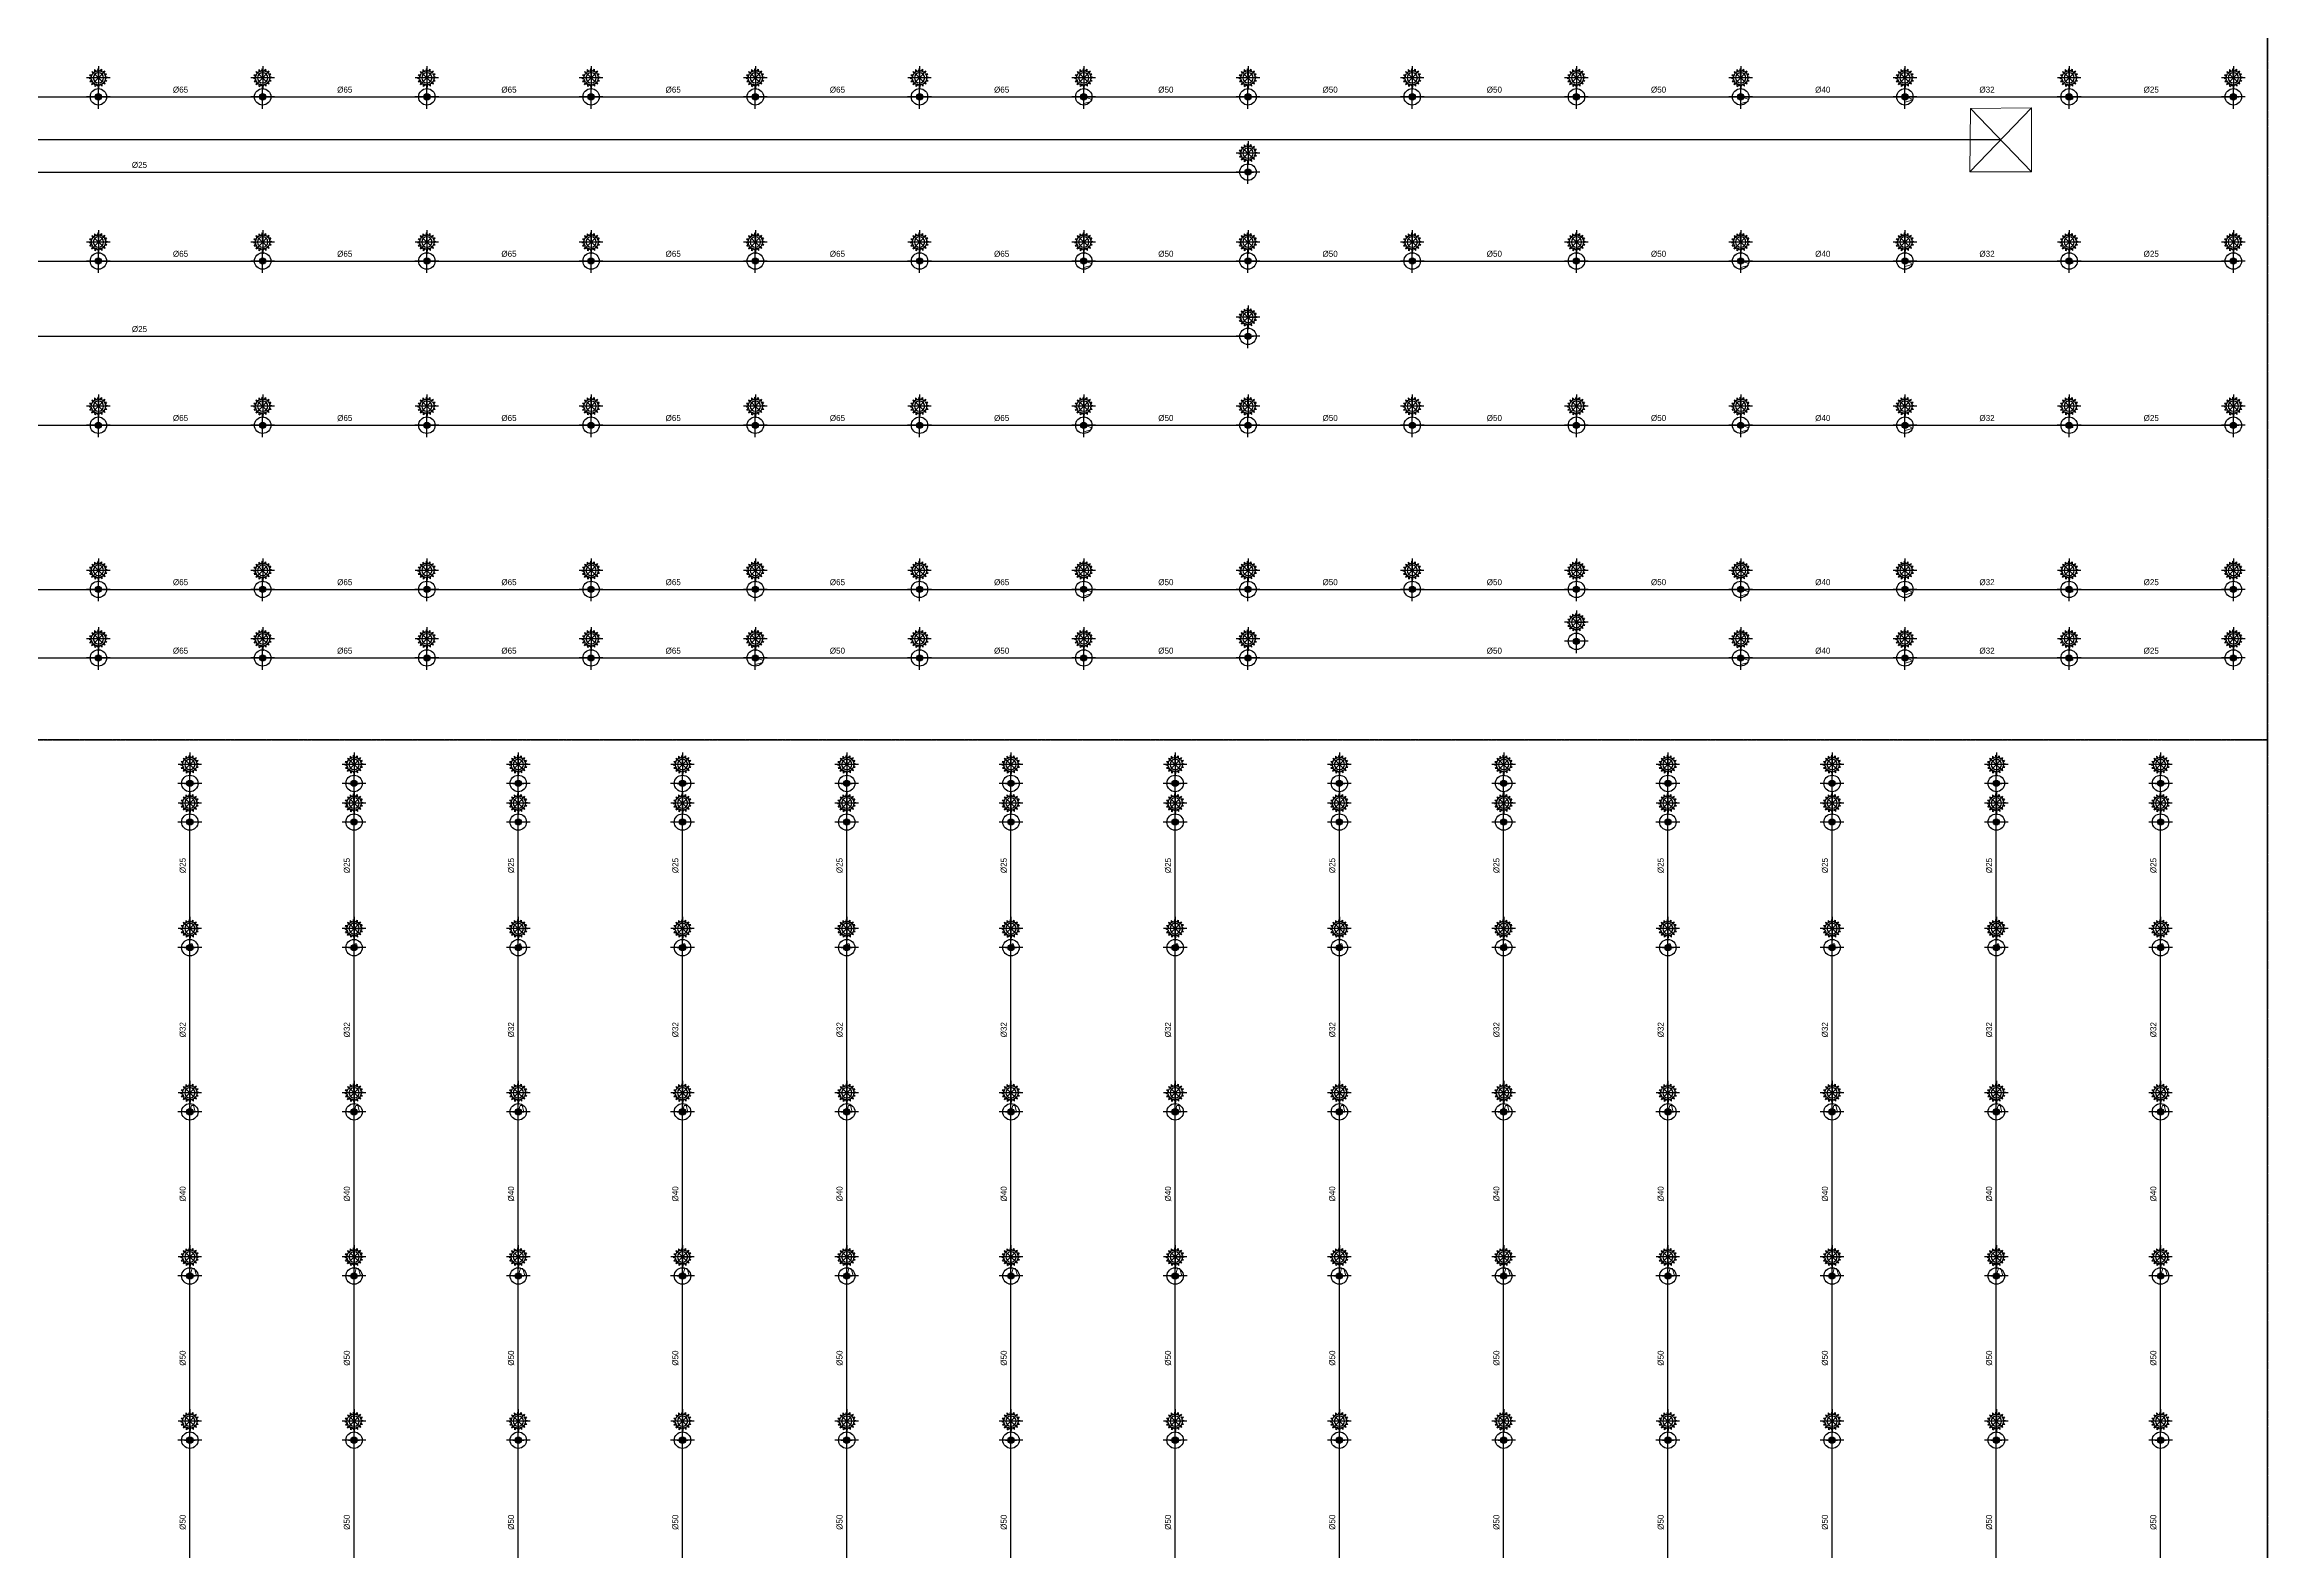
# Model space of a CAD drawing. Header units: millimetres. Extents: x 1706 to 534926, y -578380 to 27192.
# Drawn here: x 278313 to 318923, y -493512 to -465972 of the extents above; entities that cross this region are included whole.
import ezdxf

# ---------------------------------------------------------------- set-up
doc = ezdxf.new("R2010")
doc.units = ezdxf.units.MM
doc.linetypes.add('DASHDOT', pattern=[1, 0.5, -0.25, 0, -0.25])
doc.linetypes.add('DASHED', pattern=[19.05, 12.7, -6.35])
doc.layers.get('0').update_dxf_attribs({"color": 251})
for name, color, linetype in [('25∅', 1, 'DASHDOT'), ('floor boundary', 5, 'Continuous'), ('sprinkler - pipe branch', 1, 'Continuous'), ('sprinkler - pipe branch labels', 7, 'Continuous'), ('sprinkler - pipe branch markers', 8, 'Continuous'), ('sprinkler - pipe main', 1, 'Continuous'), ('sprinkler - pipe reducer', 30, 'Continuous'), ('sprinkler - sprinkler (above)', 4, 'Continuous')]:
    doc.layers.add(name, color=color, linetype=linetype)
doc.layers.add('FF-PENDENT SPRINKLER', color=7, linetype='Continuous', true_color=0xcc0099)
doc.layers.add('McD-FIRE-SPRINKLER LINES', color=1, linetype='Continuous', lineweight=9)

# ---------------------------------------------------------------- blocks, each defined once
blk = doc.blocks.new('shaft')
at = {"layer": 'McD-FIRE-SPRINKLER LINES'}
blk.add_lwpolyline([(-550, 570), (-564, -585), (564, -585), (564, 584)], close=True, dxfattribs=at)
for points in [[(564, 584), (-564, -585)], [(-550, 570), (564, -585)]]:
    blk.add_lwpolyline(points, dxfattribs=at)
blk = doc.blocks.new('UPRIGHT SPRINKLER -68°C')
at = {"color": 5}
for p, q in [((-106, 3, 3), (-81, 13, 3)), ((-106, 3, 3), (-82, -7, 3)), ((-74, 76, 3), (-49, 65, 3)), ((-74, 76, 3), (-64, 51, 3)), ((3, 106, 3), (-9, 80, 3)), ((3, 106, 3), (13, 79, 3)), ((76, 74, 3), (49, 63, 3)), ((76, 74, 3), (65, 47, 3)), ((105, -3, 3), (79, 9, 3)), ((-76, -73, 3), (-66, -49, 3)), ((-76, -73, 3), (-53, -63, 3)), ((-4, -105, 3), (-13, -81, 3)), ((-4, -105, 3), (7, -81, 3)), ((72, -77, 3), (47, -66, 3)), ((72, -77, 3), (62, -51, 3)), ((105, -3, 3), (79, -13, 3))]:
    blk.add_line(p, q, dxfattribs=at)
at = {"color": 6}
for p, q in [((-1, -1, 3), (-106, 4, 3)), ((-96, 45, 3), (-78, 25, 3)), ((-96, 45, 3), (-69, 44, 3)), ((72, -77, 3), (-74, 76, 3)), ((-36, 100, 3), (-38, 72, 3)), ((-36, 100, 3), (-17, 79, 3)), ((-1, -1, 3), (3, 106, 3)), ((76, 74, 3), (-1, -1, 3)), ((43, 98, 3), (21, 77, 3)), ((43, 98, 3), (42, 68, 3)), ((99, 38, 3), (70, 39, 3)), ((99, 38, 3), (78, 18, 3)), ((-99, -35, 3), (-80, -18, 3)), ((-99, -35, 3), (-74, -36, 3)), ((-76, -73, 3), (-1, -1, 3)), ((-45, -95, 3), (-44, -70, 3)), ((-45, -95, 3), (-26, -78, 3)), ((-1, -1, 3), (-4, -105, 3)), ((-1, -1, 3), (105, -3, 3)), ((36, -98, 3), (19, -79, 3)), ((36, -98, 3), (38, -72, 3)), ((96, -43, 3), (69, -42, 3)), ((96, -43, 3), (77, -22, 3))]:
    blk.add_line(p, q, dxfattribs=at)
at = {"color": 5, "elevation": 3}
for points in [[(-1, -136), (-1, 135)], [(-137, -1), (135, -1)]]:
    blk.add_lwpolyline(points, dxfattribs=at)
at = {"color": 3}
blk.add_circle((-1, -1, 3), 59.2, dxfattribs=at)
at = {"color": 5}
for start, end in [(140.8422, 170.3714), (95.6315, 125.6992), (51.7639, 79.8685), (6.8313, 35.8146), (184.8407, 216.5012), (230.6178, 261.7138), (276.0216, 306.5945), (321.5184, 351.2266)]:
    blk.add_arc((-1, -1, 3), 81.1, start, end, dxfattribs=at)
blk = doc.blocks.new('PENDENT SPRINKLER (RG)')
at = {"linetype": 'Continuous', "extrusion": (0.000667552, -0.000166966, 1)}
h = blk.add_hatch(color=5, dxfattribs=at)
h.dxf.hatch_style = 1
edge = h.paths.add_edge_path()
edge.add_arc((0, 0), 56.7, 44.562, 404.562, ccw=False)
at = {"layer": '25∅', "linetype": 'Continuous', "extrusion": (0.000667552, -0.000166966, 1)}
h = blk.add_hatch(color=5, dxfattribs=at)
h.dxf.hatch_style = 1
edge = h.paths.add_edge_path()
edge.add_arc((0, 0), 56.7, 44.562, 404.562, ccw=False)
at = {"color": 222, "linetype": 'Continuous', "true_color": 0xcc0099, "extrusion": (0.000667073, -0.000166479, 1)}
for points in [[(0, -217), (0, 217)], [(-217, 0), (217, 0)]]:
    blk.add_lwpolyline(points, dxfattribs=at)
at = {"color": 222, "linetype": 'Continuous', "true_color": 0xcc0099, "extrusion": (0.000667552, -0.000166966, 1)}
blk.add_circle((0, 0), 150, dxfattribs=at)
at = {"color": 5, "linetype": 'Continuous', "extrusion": (0.000667552, -0.000166966, 1)}
blk.add_circle((0, 0), 56.7, dxfattribs=at)
at = {"layer": '25∅', "color": 5, "linetype": 'Continuous', "extrusion": (0.000667552, -0.000166966, 1)}
blk.add_circle((0, 0), 56.7, dxfattribs=at)
at = {"layer": 'FF-PENDENT SPRINKLER', "extrusion": (1.02436e-19, 0, -1), "xscale": 1.588226225829954, "yscale": 1.588226225829954, "zscale": 1.588226225829954}
blk.add_blockref('UPRIGHT SPRINKLER -68°C', (-346, 1, -4), dxfattribs=at)
blk = doc.blocks.new('reducer')
at = {"layer": 'McD-FIRE-SPRINKLER LINES'}
blk.add_lwpolyline([(16, 55), (33, 55), (48, 0), (0, 0)], close=True, dxfattribs=at)

msp = doc.modelspace()

# ---------------------------------------------------------------- linework, layer by layer
at = {"layer": 'floor boundary'}
msp.add_lwpolyline([(239673.856, -383177.8), (240169.16, -522270.843), (318922.686, -522270.843), (318922.686, -463861.665), (296138.648, -463861.665)], close=True, dxfattribs=at)
at = {"layer": 'floor boundary', "linetype": 'DASHED'}
for points in [[(318922.686, -478682.031), (240013.942, -478682.031), (239673.856, -383177.8), (296138.648, -463861.665), (318922.686, -463861.665)], [(240013.942, -478682.031), (318922.686, -478682.031), (318922.686, -522270.843), (240169.16, -522270.843)]]:
    msp.add_lwpolyline(points, close=True, dxfattribs=at)
at = {"layer": 'McD-FIRE-SPRINKLER LINES'}
msp.add_lwpolyline([(239673.856, -383177.8), (240169.16, -522270.843), (318922.686, -522270.843), (318922.686, -463861.665), (296138.648, -463861.665)], close=True, dxfattribs=at)
at = {"layer": 'sprinkler - pipe branch'}
for points in [[(276298.271, -466929.915), (279298.271, -466929.915)], [(279298.271, -466929.915), (282298.271, -466929.915)], [(282298.271, -466929.915), (285298.271, -466929.915)], [(285298.271, -466929.915), (288298.271, -466929.915)], [(288298.271, -466929.915), (291298.271, -466929.915)], [(291298.271, -466929.915), (294298.271, -466929.915)], [(294298.271, -466929.915), (297298.271, -466929.915)], [(297298.271, -466929.915), (300298.271, -466929.915)], [(300298.271, -466929.915), (303298.271, -466929.915)], [(303298.271, -466929.915), (306298.271, -466929.915)], [(306298.271, -466929.915), (309298.271, -466929.915)], [(309298.271, -466929.915), (312298.271, -466929.915)], [(312298.271, -466929.915), (315298.271, -466929.915)], [(315298.271, -466929.915), (318298.271, -466929.915)], [(259798.271, -468305.448), (300298.271, -468305.448)], [(276298.271, -469929.915), (279298.271, -469929.915)], [(279298.271, -469929.915), (282298.271, -469929.915)], [(282298.271, -469929.915), (285298.271, -469929.915)], [(285298.271, -469929.915), (288298.271, -469929.915)], [(288298.271, -469929.915), (291298.271, -469929.915)], [(291298.271, -469929.915), (294298.271, -469929.915)], [(294298.271, -469929.915), (297298.271, -469929.915)], [(297298.271, -469929.915), (300298.271, -469929.915)], [(300298.271, -469929.915), (303298.271, -469929.915)], [(303298.271, -469929.915), (306298.271, -469929.915)], [(306298.271, -469929.915), (309298.271, -469929.915)], [(309298.271, -469929.915), (312298.271, -469929.915)], [(312298.271, -469929.915), (315298.271, -469929.915)], [(315298.271, -469929.915), (318298.271, -469929.915)], [(259798.271, -471305.448), (300298.271, -471305.448)], [(276298.271, -472929.915), (279298.271, -472929.915)], [(279298.271, -472929.915), (282298.271, -472929.915)], [(282298.271, -472929.915), (285298.271, -472929.915)], [(285298.271, -472929.915), (288298.271, -472929.915)], [(288298.271, -472929.915), (291298.271, -472929.915)], [(291298.271, -472929.915), (294298.271, -472929.915)], [(294298.271, -472929.915), (297298.271, -472929.915)], [(297298.271, -472929.915), (300298.271, -472929.915)], [(300298.271, -472929.915), (303298.271, -472929.915)], [(303298.271, -472929.915), (306298.271, -472929.915)], [(306298.271, -472929.915), (309298.271, -472929.915)], [(309298.271, -472929.915), (312298.271, -472929.915)], [(312298.271, -472929.915), (315298.271, -472929.915)], [(315298.271, -472929.915), (318298.271, -472929.915)], [(276298.271, -475929.915), (279298.271, -475929.915)], [(279298.271, -475929.915), (282298.271, -475929.915)], [(282298.271, -475929.915), (285298.271, -475929.915)], [(285298.271, -475929.915), (288298.271, -475929.915)], [(288298.271, -475929.915), (291298.271, -475929.915)], [(291298.271, -475929.915), (294298.271, -475929.915)], [(294298.271, -475929.915), (297298.271, -475929.915)], [(297298.271, -475929.915), (300298.271, -475929.915)], [(300298.271, -475929.915), (303298.271, -475929.915)], [(303298.271, -475929.915), (306298.271, -475929.915)], [(306298.271, -475929.915), (309298.271, -475929.915)], [(309298.271, -475929.915), (312298.271, -475929.915)], [(312298.271, -475929.915), (315298.271, -475929.915)], [(315298.271, -475929.915), (318298.271, -475929.915)], [(276298.271, -477182.031), (279298.271, -477182.031)], [(279298.271, -477182.031), (282298.271, -477182.031)], [(282298.271, -477182.031), (285298.271, -477182.031)], [(285298.271, -477182.031), (288298.271, -477182.031)], [(288298.271, -477182.031), (291298.271, -477182.031)], [(291298.271, -477182.031), (294298.271, -477182.031)], [(294298.271, -477182.031), (297298.271, -477182.031)], [(297298.271, -477182.031), (300298.271, -477182.031)], [(300298.271, -477182.031), (309298.271, -477182.031)], [(309298.271, -477182.031), (312298.271, -477182.031)], [(312298.271, -477182.031), (315298.271, -477182.031)], [(315298.271, -477182.031), (318298.271, -477182.031)], [(280968.314, -482476.437), (280968.314, -479476.437)], [(283968.314, -482476.437), (283968.314, -479476.437)], [(286968.314, -482476.437), (286968.314, -479476.437)], [(289968.314, -482476.437), (289968.314, -479476.437)], [(292968.314, -482476.437), (292968.314, -479476.437)], [(295968.314, -482476.437), (295968.314, -479476.437)], [(298968.314, -482476.437), (298968.314, -479476.437)], [(301968.314, -482476.437), (301968.314, -479476.437)], [(304968.314, -482476.437), (304968.314, -479476.437)], [(307968.314, -482476.437), (307968.314, -479476.437)], [(310968.314, -482476.437), (310968.314, -479476.437)], [(313968.314, -482476.437), (313968.314, -479476.437)], [(316968.314, -482476.437), (316968.314, -479476.437)], [(280968.314, -485476.437), (280968.314, -482476.437)], [(283968.314, -485476.437), (283968.314, -482476.437)], [(286968.314, -485476.437), (286968.314, -482476.437)], [(289968.314, -485476.437), (289968.314, -482476.437)], [(292968.314, -485476.437), (292968.314, -482476.437)], [(295968.314, -485476.437), (295968.314, -482476.437)], [(298968.314, -485476.437), (298968.314, -482476.437)], [(301968.314, -485476.437), (301968.314, -482476.437)], [(304968.314, -485476.437), (304968.314, -482476.437)], [(307968.314, -485476.437), (307968.314, -482476.437)], [(310968.314, -485476.437), (310968.314, -482476.437)], [(313968.314, -485476.437), (313968.314, -482476.437)], [(316968.314, -485476.437), (316968.314, -482476.437)], [(280968.314, -488476.437), (280968.314, -485476.437)], [(283968.314, -488476.437), (283968.314, -485476.437)], [(286968.314, -488476.437), (286968.314, -485476.437)], [(289968.314, -488476.437), (289968.314, -485476.437)], [(292968.314, -488476.437), (292968.314, -485476.437)], [(295968.314, -488476.437), (295968.314, -485476.437)], [(298968.314, -488476.437), (298968.314, -485476.437)], [(301968.314, -488476.437), (301968.314, -485476.437)], [(304968.314, -488476.437), (304968.314, -485476.437)], [(307968.314, -488476.437), (307968.314, -485476.437)], [(310968.314, -488476.437), (310968.314, -485476.437)], [(313968.314, -488476.437), (313968.314, -485476.437)], [(316968.314, -488476.437), (316968.314, -485476.437)], [(280968.314, -491476.437), (280968.314, -488476.437)], [(283968.314, -491476.437), (283968.314, -488476.437)], [(286968.314, -491476.437), (286968.314, -488476.437)], [(289968.314, -491476.437), (289968.314, -488476.437)], [(292968.314, -491476.437), (292968.314, -488476.437)], [(295968.314, -491476.437), (295968.314, -488476.437)], [(298968.314, -491476.437), (298968.314, -488476.437)], [(301968.314, -491476.437), (301968.314, -488476.437)], [(304968.314, -491476.437), (304968.314, -488476.437)], [(307968.314, -491476.437), (307968.314, -488476.437)], [(310968.314, -491476.437), (310968.314, -488476.437)], [(313968.314, -491476.437), (313968.314, -488476.437)], [(316968.314, -491476.437), (316968.314, -488476.437)], [(280968.314, -494476.437), (280968.314, -491476.437)], [(283968.314, -494476.437), (283968.314, -491476.437)], [(286968.314, -494476.437), (286968.314, -491476.437)], [(289968.314, -494476.437), (289968.314, -491476.437)], [(292968.314, -494476.437), (292968.314, -491476.437)], [(295968.314, -494476.437), (295968.314, -491476.437)], [(298968.314, -494476.437), (298968.314, -491476.437)], [(301968.314, -494476.437), (301968.314, -491476.437)], [(304968.314, -494476.437), (304968.314, -491476.437)], [(307968.314, -494476.437), (307968.314, -491476.437)], [(310968.314, -494476.437), (310968.314, -491476.437)], [(313968.314, -494476.437), (313968.314, -491476.437)], [(316968.314, -494476.437), (316968.314, -491476.437)]]:
    msp.add_lwpolyline(points, dxfattribs=at)
at = {"layer": 'sprinkler - pipe branch markers'}
for p, q in [((279198.271, -466929.915), (279398.271, -466929.915)), ((282198.271, -466929.915), (282398.271, -466929.915)), ((285198.271, -466929.915), (285398.271, -466929.915)), ((288198.271, -466929.915), (288398.271, -466929.915)), ((291198.271, -466929.915), (291398.271, -466929.915)), ((294198.271, -466929.915), (294398.271, -466929.915)), ((297198.271, -466929.915), (297398.271, -466929.915)), ((300198.271, -466929.915), (300398.271, -466929.915)), ((303198.271, -466929.915), (303398.271, -466929.915)), ((306198.271, -466929.915), (306398.271, -466929.915)), ((309198.271, -466929.915), (309398.271, -466929.915)), ((312198.271, -466929.915), (312398.271, -466929.915)), ((315198.271, -466929.915), (315398.271, -466929.915)), ((318198.271, -466929.915), (318398.271, -466929.915)), ((300198.271, -468305.448), (300398.271, -468305.448)), ((279198.271, -469929.915), (279398.271, -469929.915)), ((282198.271, -469929.915), (282398.271, -469929.915)), ((285198.271, -469929.915), (285398.271, -469929.915)), ((288198.271, -469929.915), (288398.271, -469929.915)), ((291198.271, -469929.915), (291398.271, -469929.915)), ((294198.271, -469929.915), (294398.271, -469929.915)), ((297198.271, -469929.915), (297398.271, -469929.915)), ((300198.271, -469929.915), (300398.271, -469929.915)), ((303198.271, -469929.915), (303398.271, -469929.915)), ((306198.271, -469929.915), (306398.271, -469929.915)), ((309198.271, -469929.915), (309398.271, -469929.915)), ((312198.271, -469929.915), (312398.271, -469929.915)), ((315198.271, -469929.915), (315398.271, -469929.915)), ((318198.271, -469929.915), (318398.271, -469929.915)), ((300198.271, -471305.448), (300398.271, -471305.448)), ((279198.271, -472929.915), (279398.271, -472929.915)), ((282198.271, -472929.915), (282398.271, -472929.915)), ((285198.271, -472929.915), (285398.271, -472929.915)), ((288198.271, -472929.915), (288398.271, -472929.915)), ((291198.271, -472929.915), (291398.271, -472929.915)), ((294198.271, -472929.915), (294398.271, -472929.915)), ((297198.271, -472929.915), (297398.271, -472929.915)), ((300198.271, -472929.915), (300398.271, -472929.915)), ((303198.271, -472929.915), (303398.271, -472929.915)), ((306198.271, -472929.915), (306398.271, -472929.915)), ((309198.271, -472929.915), (309398.271, -472929.915)), ((312198.271, -472929.915), (312398.271, -472929.915)), ((315198.271, -472929.915), (315398.271, -472929.915)), ((318198.271, -472929.915), (318398.271, -472929.915)), ((279198.271, -475929.915), (279398.271, -475929.915)), ((282198.271, -475929.915), (282398.271, -475929.915)), ((285198.271, -475929.915), (285398.271, -475929.915)), ((288198.271, -475929.915), (288398.271, -475929.915)), ((291198.271, -475929.915), (291398.271, -475929.915)), ((294198.271, -475929.915), (294398.271, -475929.915)), ((297198.271, -475929.915), (297398.271, -475929.915)), ((300198.271, -475929.915), (300398.271, -475929.915)), ((303198.271, -475929.915), (303398.271, -475929.915)), ((306198.271, -475929.915), (306398.271, -475929.915)), ((309198.271, -475929.915), (309398.271, -475929.915)), ((312198.271, -475929.915), (312398.271, -475929.915)), ((315198.271, -475929.915), (315398.271, -475929.915)), ((318198.271, -475929.915), (318398.271, -475929.915)), ((279198.271, -477182.031), (279398.271, -477182.031)), ((282198.271, -477182.031), (282398.271, -477182.031)), ((285198.271, -477182.031), (285398.271, -477182.031)), ((288198.271, -477182.031), (288398.271, -477182.031)), ((291198.271, -477182.031), (291398.271, -477182.031)), ((294198.271, -477182.031), (294398.271, -477182.031)), ((297198.271, -477182.031), (297398.271, -477182.031)), ((300198.271, -477182.031), (300398.271, -477182.031)), ((309198.271, -477182.031), (309398.271, -477182.031)), ((312198.271, -477182.031), (312398.271, -477182.031)), ((315198.271, -477182.031), (315398.271, -477182.031)), ((318198.271, -477182.031), (318398.271, -477182.031)), ((280868.314, -479476.437), (281068.314, -479476.437)), ((283868.314, -479476.437), (284068.314, -479476.437)), ((286868.314, -479476.437), (287068.314, -479476.437)), ((289868.314, -479476.437), (290068.314, -479476.437)), ((292868.314, -479476.437), (293068.314, -479476.437)), ((295868.314, -479476.437), (296068.314, -479476.437)), ((298868.314, -479476.437), (299068.314, -479476.437)), ((301868.314, -479476.437), (302068.314, -479476.437)), ((304868.314, -479476.437), (305068.314, -479476.437)), ((307868.314, -479476.437), (308068.314, -479476.437)), ((310868.314, -479476.437), (311068.314, -479476.437)), ((313868.314, -479476.437), (314068.314, -479476.437)), ((316868.314, -479476.437), (317068.314, -479476.437)), ((280868.314, -482476.437), (281068.314, -482476.437)), ((283868.314, -482476.437), (284068.314, -482476.437)), ((286868.314, -482476.437), (287068.314, -482476.437)), ((289868.314, -482476.437), (290068.314, -482476.437)), ((292868.314, -482476.437), (293068.314, -482476.437)), ((295868.314, -482476.437), (296068.314, -482476.437)), ((298868.314, -482476.437), (299068.314, -482476.437)), ((301868.314, -482476.437), (302068.314, -482476.437)), ((304868.314, -482476.437), (305068.314, -482476.437)), ((307868.314, -482476.437), (308068.314, -482476.437)), ((310868.314, -482476.437), (311068.314, -482476.437)), ((313868.314, -482476.437), (314068.314, -482476.437)), ((316868.314, -482476.437), (317068.314, -482476.437)), ((280868.314, -485476.437), (281068.314, -485476.437)), ((283868.314, -485476.437), (284068.314, -485476.437)), ((286868.314, -485476.437), (287068.314, -485476.437)), ((289868.314, -485476.437), (290068.314, -485476.437)), ((292868.314, -485476.437), (293068.314, -485476.437)), ((295868.314, -485476.437), (296068.314, -485476.437)), ((298868.314, -485476.437), (299068.314, -485476.437)), ((301868.314, -485476.437), (302068.314, -485476.437)), ((304868.314, -485476.437), (305068.314, -485476.437)), ((307868.314, -485476.437), (308068.314, -485476.437)), ((310868.314, -485476.437), (311068.314, -485476.437)), ((313868.314, -485476.437), (314068.314, -485476.437)), ((316868.314, -485476.437), (317068.314, -485476.437)), ((280868.314, -488476.437), (281068.314, -488476.437)), ((283868.314, -488476.437), (284068.314, -488476.437)), ((286868.314, -488476.437), (287068.314, -488476.437)), ((289868.314, -488476.437), (290068.314, -488476.437)), ((292868.314, -488476.437), (293068.314, -488476.437)), ((295868.314, -488476.437), (296068.314, -488476.437)), ((298868.314, -488476.437), (299068.314, -488476.437)), ((301868.314, -488476.437), (302068.314, -488476.437)), ((304868.314, -488476.437), (305068.314, -488476.437)), ((307868.314, -488476.437), (308068.314, -488476.437)), ((310868.314, -488476.437), (311068.314, -488476.437)), ((313868.314, -488476.437), (314068.314, -488476.437)), ((316868.314, -488476.437), (317068.314, -488476.437)), ((280868.314, -491476.437), (281068.314, -491476.437)), ((283868.314, -491476.437), (284068.314, -491476.437)), ((286868.314, -491476.437), (287068.314, -491476.437)), ((289868.314, -491476.437), (290068.314, -491476.437)), ((292868.314, -491476.437), (293068.314, -491476.437)), ((295868.314, -491476.437), (296068.314, -491476.437)), ((298868.314, -491476.437), (299068.314, -491476.437)), ((301868.314, -491476.437), (302068.314, -491476.437)), ((304868.314, -491476.437), (305068.314, -491476.437)), ((307868.314, -491476.437), (308068.314, -491476.437)), ((310868.314, -491476.437), (311068.314, -491476.437)), ((313868.314, -491476.437), (314068.314, -491476.437)), ((316868.314, -491476.437), (317068.314, -491476.437))]:
    msp.add_line(p, q, dxfattribs=at)
at = {"layer": 'sprinkler - pipe main'}
msp.add_lwpolyline([(314045.552, -467714.202), (259798.271, -467714.202)], dxfattribs=at)

# ---------------------------------------------------------------- block references
at = {"layer": 'McD-FIRE-SPRINKLER LINES'}
msp.add_blockref('shaft', (314045.552, -467714.202), dxfattribs=at)
at = {"layer": 'sprinkler - pipe reducer', "color": 30, "rotation": 270}
for p, xscale, yscale, zscale in [((297298.271, -466929.915), 2.5, 2.5, 2.5), ((309298.271, -466929.915), 2.5, 2.5, 2.5), ((312298.271, -466929.915), 2.061508256296826, 2.061508256296826, 2.061508256296826), ((315298.271, -466929.915), 1.271941932564014, 1.271941932564014, 1.271941932564014), ((300298.271, -468305.448), 0.9761904761904762, 0.9761904761904762, 0.9761904761904762), ((297298.271, -469929.915), 2.5, 2.5, 2.5), ((309298.271, -469929.915), 2.5, 2.5, 2.5), ((312298.271, -469929.915), 2.061508256296826, 2.061508256296826, 2.061508256296826), ((315298.271, -469929.915), 1.271941932564014, 1.271941932564014, 1.271941932564014), ((300298.271, -471305.448), 0.9761904761904762, 0.9761904761904762, 0.9761904761904762), ((297298.271, -472929.915), 2.5, 2.5, 2.5), ((309298.271, -472929.915), 2.5, 2.5, 2.5), ((312298.271, -472929.915), 2.061508256296826, 2.061508256296826, 2.061508256296826), ((315298.271, -472929.915), 1.271941932564014, 1.271941932564014, 1.271941932564014), ((297298.271, -475929.915), 2.5, 2.5, 2.5), ((309298.271, -475929.915), 2.5, 2.5, 2.5), ((312298.271, -475929.915), 2.061508256296826, 2.061508256296826, 2.061508256296826), ((315298.271, -475929.915), 1.271941932564014, 1.271941932564014, 1.271941932564014), ((291298.271, -477182.031), 2.5, 2.5, 2.5), ((309298.271, -477182.031), 2.5, 2.5, 2.5), ((312298.271, -477182.031), 2.061508256296826, 2.061508256296826, 2.061508256296826), ((315298.271, -477182.031), 1.271941932564014, 1.271941932564014, 1.271941932564014)]:
    msp.add_blockref('reducer', p, dxfattribs=dict(at, xscale=xscale, yscale=yscale, zscale=zscale))
at = {"layer": 'sprinkler - pipe reducer', "color": 30}
for p, xscale, yscale, zscale in [((280968.314, -482476.437), 1.271941932564014, 1.271941932564014, 1.271941932564014), ((283968.314, -482476.437), 1.271941932564014, 1.271941932564014, 1.271941932564014), ((286968.314, -482476.437), 1.271941932564014, 1.271941932564014, 1.271941932564014), ((289968.314, -482476.437), 1.271941932564014, 1.271941932564014, 1.271941932564014), ((292968.314, -482476.437), 1.271941932564014, 1.271941932564014, 1.271941932564014), ((295968.314, -482476.437), 1.271941932564014, 1.271941932564014, 1.271941932564014), ((298968.314, -482476.437), 1.271941932564014, 1.271941932564014, 1.271941932564014), ((301968.314, -482476.437), 1.271941932564014, 1.271941932564014, 1.271941932564014), ((304968.314, -482476.437), 1.271941932564014, 1.271941932564014, 1.271941932564014), ((307968.314, -482476.437), 1.271941932564014, 1.271941932564014, 1.271941932564014), ((310968.314, -482476.437), 1.271941932564014, 1.271941932564014, 1.271941932564014), ((313968.314, -482476.437), 1.271941932564014, 1.271941932564014, 1.271941932564014), ((316968.314, -482476.437), 1.271941932564014, 1.271941932564014, 1.271941932564014), ((280968.314, -485476.437), 2.061508256296826, 2.061508256296826, 2.061508256296826), ((283968.314, -485476.437), 2.061508256296826, 2.061508256296826, 2.061508256296826), ((286968.314, -485476.437), 2.061508256296826, 2.061508256296826, 2.061508256296826), ((289968.314, -485476.437), 2.061508256296826, 2.061508256296826, 2.061508256296826), ((292968.314, -485476.437), 2.061508256296826, 2.061508256296826, 2.061508256296826), ((295968.314, -485476.437), 2.061508256296826, 2.061508256296826, 2.061508256296826), ((298968.314, -485476.437), 2.061508256296826, 2.061508256296826, 2.061508256296826), ((301968.314, -485476.437), 2.061508256296826, 2.061508256296826, 2.061508256296826), ((304968.314, -485476.437), 2.061508256296826, 2.061508256296826, 2.061508256296826), ((307968.314, -485476.437), 2.061508256296826, 2.061508256296826, 2.061508256296826), ((310968.314, -485476.437), 2.061508256296826, 2.061508256296826, 2.061508256296826), ((313968.314, -485476.437), 2.061508256296826, 2.061508256296826, 2.061508256296826), ((316968.314, -485476.437), 2.061508256296826, 2.061508256296826, 2.061508256296826), ((280968.314, -488476.437), 2.5, 2.5, 2.5), ((283968.314, -488476.437), 2.5, 2.5, 2.5), ((286968.314, -488476.437), 2.5, 2.5, 2.5), ((289968.314, -488476.437), 2.5, 2.5, 2.5), ((292968.314, -488476.437), 2.5, 2.5, 2.5), ((295968.314, -488476.437), 2.5, 2.5, 2.5), ((298968.314, -488476.437), 2.5, 2.5, 2.5), ((301968.314, -488476.437), 2.5, 2.5, 2.5), ((304968.314, -488476.437), 2.5, 2.5, 2.5), ((307968.314, -488476.437), 2.5, 2.5, 2.5), ((310968.314, -488476.437), 2.5, 2.5, 2.5), ((313968.314, -488476.437), 2.5, 2.5, 2.5), ((316968.314, -488476.437), 2.5, 2.5, 2.5)]:
    msp.add_blockref('reducer', p, dxfattribs=dict(at, xscale=xscale, yscale=yscale, zscale=zscale))
at = {"layer": 'sprinkler - sprinkler (above)', "rotation": 90}
for p in [(279298.271, -466929.915), (282298.271, -466929.915), (285298.271, -466929.915), (288298.271, -466929.915), (291298.271, -466929.915), (294298.271, -466929.915), (297298.271, -466929.915), (300298.271, -466929.915), (303298.271, -466929.915), (306298.271, -466929.915), (309298.271, -466929.915), (312298.271, -466929.915), (315298.271, -466929.915), (318298.271, -466929.915), (300298.271, -468305.448), (279298.271, -469929.915), (282298.271, -469929.915), (285298.271, -469929.915), (288298.271, -469929.915), (291298.271, -469929.915), (294298.271, -469929.915), (297298.271, -469929.915), (300298.271, -469929.915), (303298.271, -469929.915), (306298.271, -469929.915), (309298.271, -469929.915), (312298.271, -469929.915), (315298.271, -469929.915), (318298.271, -469929.915), (300298.271, -471305.448), (279298.271, -472929.915), (282298.271, -472929.915), (285298.271, -472929.915), (288298.271, -472929.915), (291298.271, -472929.915), (294298.271, -472929.915), (297298.271, -472929.915), (300298.271, -472929.915), (303298.271, -472929.915), (306298.271, -472929.915), (309298.271, -472929.915), (312298.271, -472929.915), (315298.271, -472929.915), (318298.271, -472929.915), (279298.271, -475929.915), (282298.271, -475929.915), (285298.271, -475929.915), (288298.271, -475929.915), (291298.271, -475929.915), (294298.271, -475929.915), (297298.271, -475929.915), (300298.271, -475929.915), (303298.271, -475929.915), (306298.271, -475929.915), (309298.271, -475929.915), (312298.271, -475929.915), (315298.271, -475929.915), (318298.271, -475929.915), (306298.271, -476878.989), (279298.271, -477182.031), (282298.271, -477182.031), (285298.271, -477182.031), (288298.271, -477182.031), (291298.271, -477182.031), (294298.271, -477182.031), (297298.271, -477182.031), (300298.271, -477182.031), (309298.271, -477182.031), (312298.271, -477182.031), (315298.271, -477182.031), (318298.271, -477182.031), (280968.314, -479476.437), (283968.314, -479476.437), (286968.314, -479476.437), (289968.314, -479476.437), (292968.314, -479476.437), (295968.314, -479476.437), (298968.314, -479476.437), (301968.314, -479476.437), (304968.314, -479476.437), (307968.314, -479476.437), (310968.314, -479476.437), (313968.314, -479476.437), (316968.314, -479476.437), (280968.314, -480182.031), (283968.314, -480182.031), (286968.314, -480182.031), (289968.314, -480182.031), (292968.314, -480182.031), (295968.314, -480182.031), (298968.314, -480182.031), (301968.314, -480182.031), (304968.314, -480182.031), (307968.314, -480182.031), (310968.314, -480182.031), (313968.314, -480182.031), (316968.314, -480182.031), (280968.314, -482476.437), (283968.314, -482476.437), (286968.314, -482476.437), (289968.314, -482476.437), (292968.314, -482476.437), (295968.314, -482476.437), (298968.314, -482476.437), (301968.314, -482476.437), (304968.314, -482476.437), (307968.314, -482476.437), (310968.314, -482476.437), (313968.314, -482476.437), (316968.314, -482476.437), (280968.314, -485476.437), (283968.314, -485476.437), (286968.314, -485476.437), (289968.314, -485476.437), (292968.314, -485476.437), (295968.314, -485476.437), (298968.314, -485476.437), (301968.314, -485476.437), (304968.314, -485476.437), (307968.314, -485476.437), (310968.314, -485476.437), (313968.314, -485476.437), (316968.314, -485476.437), (280968.314, -488476.437), (283968.314, -488476.437), (286968.314, -488476.437), (289968.314, -488476.437), (292968.314, -488476.437), (295968.314, -488476.437), (298968.314, -488476.437), (301968.314, -488476.437), (304968.314, -488476.437), (307968.314, -488476.437), (310968.314, -488476.437), (313968.314, -488476.437), (316968.314, -488476.437), (280968.314, -491476.437), (283968.314, -491476.437), (286968.314, -491476.437), (289968.314, -491476.437), (292968.314, -491476.437), (295968.314, -491476.437), (298968.314, -491476.437), (301968.314, -491476.437), (304968.314, -491476.437), (307968.314, -491476.437), (310968.314, -491476.437), (313968.314, -491476.437), (316968.314, -491476.437)]:
    msp.add_blockref('PENDENT SPRINKLER (RG)', p, dxfattribs=at)

# ---------------------------------------------------------------- texts
at = {"layer": 'sprinkler - pipe branch labels', "char_height": 110, "attachment_point": 5}
for s, insert in [('Ø65', (280798.271, -466799.915)), ('Ø65', (283798.271, -466799.915)), ('Ø65', (286798.271, -466799.915)), ('Ø65', (289798.271, -466799.915)), ('Ø65', (292798.271, -466799.915)), ('Ø65', (295798.271, -466799.915)), ('Ø50', (298798.271, -466799.915)), ('Ø50', (301798.271, -466799.915)), ('Ø50', (304798.271, -466799.915)), ('Ø50', (307798.271, -466799.915)), ('Ø40', (310798.271, -466799.915)), ('Ø32', (313798.271, -466799.915)), ('Ø25', (316798.271, -466799.915)), ('Ø25', (280048.271, -468175.448)), ('Ø65', (280798.271, -469799.915)), ('Ø65', (283798.271, -469799.915)), ('Ø65', (286798.271, -469799.915)), ('Ø65', (289798.271, -469799.915)), ('Ø65', (292798.271, -469799.915)), ('Ø65', (295798.271, -469799.915)), ('Ø50', (298798.271, -469799.915)), ('Ø50', (301798.271, -469799.915)), ('Ø50', (304798.271, -469799.915)), ('Ø50', (307798.271, -469799.915)), ('Ø40', (310798.271, -469799.915)), ('Ø32', (313798.271, -469799.915)), ('Ø25', (316798.271, -469799.915)), ('Ø25', (280048.271, -471175.448)), ('Ø65', (280798.271, -472799.915)), ('Ø65', (283798.271, -472799.915)), ('Ø65', (286798.271, -472799.915)), ('Ø65', (289798.271, -472799.915)), ('Ø65', (292798.271, -472799.915)), ('Ø65', (295798.271, -472799.915)), ('Ø50', (298798.271, -472799.915)), ('Ø50', (301798.271, -472799.915)), ('Ø50', (304798.271, -472799.915)), ('Ø50', (307798.271, -472799.915)), ('Ø40', (310798.271, -472799.915)), ('Ø32', (313798.271, -472799.915)), ('Ø25', (316798.271, -472799.915)), ('Ø65', (280798.271, -475799.915)), ('Ø65', (283798.271, -475799.915)), ('Ø65', (286798.271, -475799.915)), ('Ø65', (289798.271, -475799.915)), ('Ø65', (292798.271, -475799.915)), ('Ø65', (295798.271, -475799.915)), ('Ø50', (298798.271, -475799.915)), ('Ø50', (301798.271, -475799.915)), ('Ø50', (304798.271, -475799.915)), ('Ø50', (307798.271, -475799.915)), ('Ø40', (310798.271, -475799.915)), ('Ø32', (313798.271, -475799.915)), ('Ø25', (316798.271, -475799.915)), ('Ø65', (280798.271, -477052.031)), ('Ø65', (283798.271, -477052.031)), ('Ø65', (286798.271, -477052.031)), ('Ø65', (289798.271, -477052.031)), ('Ø50', (292798.271, -477052.031)), ('Ø50', (295798.271, -477052.031)), ('Ø50', (298798.271, -477052.031)), ('Ø50', (304798.271, -477052.031)), ('Ø40', (310798.271, -477052.031)), ('Ø32', (313798.271, -477052.031)), ('Ø25', (316798.271, -477052.031))]:
    msp.add_mtext(s, dxfattribs=dict(at, insert=insert))
at = {"layer": 'sprinkler - pipe branch labels', "char_height": 110, "attachment_point": 5, "rotation": 90}
for s, insert in [('Ø25', (280838.314, -480976.437)), ('Ø25', (283838.314, -480976.437)), ('Ø25', (286838.314, -480976.437)), ('Ø25', (289838.314, -480976.437)), ('Ø25', (292838.314, -480976.437)), ('Ø25', (295838.314, -480976.437)), ('Ø25', (298838.314, -480976.437)), ('Ø25', (301838.314, -480976.437)), ('Ø25', (304838.314, -480976.437)), ('Ø25', (307838.314, -480976.437)), ('Ø25', (310838.314, -480976.437)), ('Ø25', (313838.314, -480976.437)), ('Ø25', (316838.314, -480976.437)), ('Ø32', (280838.314, -483976.437)), ('Ø32', (283838.314, -483976.437)), ('Ø32', (286838.314, -483976.437)), ('Ø32', (289838.314, -483976.437)), ('Ø32', (292838.314, -483976.437)), ('Ø32', (295838.314, -483976.437)), ('Ø32', (298838.314, -483976.437)), ('Ø32', (301838.314, -483976.437)), ('Ø32', (304838.314, -483976.437)), ('Ø32', (307838.314, -483976.437)), ('Ø32', (310838.314, -483976.437)), ('Ø32', (313838.314, -483976.437)), ('Ø32', (316838.314, -483976.437)), ('Ø40', (280838.314, -486976.437)), ('Ø40', (283838.314, -486976.437)), ('Ø40', (286838.314, -486976.437)), ('Ø40', (289838.314, -486976.437)), ('Ø40', (292838.314, -486976.437)), ('Ø40', (295838.314, -486976.437)), ('Ø40', (298838.314, -486976.437)), ('Ø40', (301838.314, -486976.437)), ('Ø40', (304838.314, -486976.437)), ('Ø40', (307838.314, -486976.437)), ('Ø40', (310838.314, -486976.437)), ('Ø40', (313838.314, -486976.437)), ('Ø40', (316838.314, -486976.437)), ('Ø50', (280838.314, -489976.437)), ('Ø50', (283838.314, -489976.437)), ('Ø50', (286838.314, -489976.437)), ('Ø50', (289838.314, -489976.437)), ('Ø50', (292838.314, -489976.437)), ('Ø50', (295838.314, -489976.437)), ('Ø50', (298838.314, -489976.437)), ('Ø50', (301838.314, -489976.437)), ('Ø50', (304838.314, -489976.437)), ('Ø50', (307838.314, -489976.437)), ('Ø50', (310838.314, -489976.437)), ('Ø50', (313838.314, -489976.437)), ('Ø50', (316838.314, -489976.437)), ('Ø50', (280838.314, -492976.437)), ('Ø50', (283838.314, -492976.437)), ('Ø50', (286838.314, -492976.437)), ('Ø50', (289838.314, -492976.437)), ('Ø50', (292838.314, -492976.437)), ('Ø50', (295838.314, -492976.437)), ('Ø50', (298838.314, -492976.437)), ('Ø50', (301838.314, -492976.437)), ('Ø50', (304838.314, -492976.437)), ('Ø50', (307838.314, -492976.437)), ('Ø50', (310838.314, -492976.437)), ('Ø50', (313838.314, -492976.437)), ('Ø50', (316838.314, -492976.437))]:
    msp.add_mtext(s, dxfattribs=dict(at, insert=insert))

doc.saveas('drawing.dxf')
